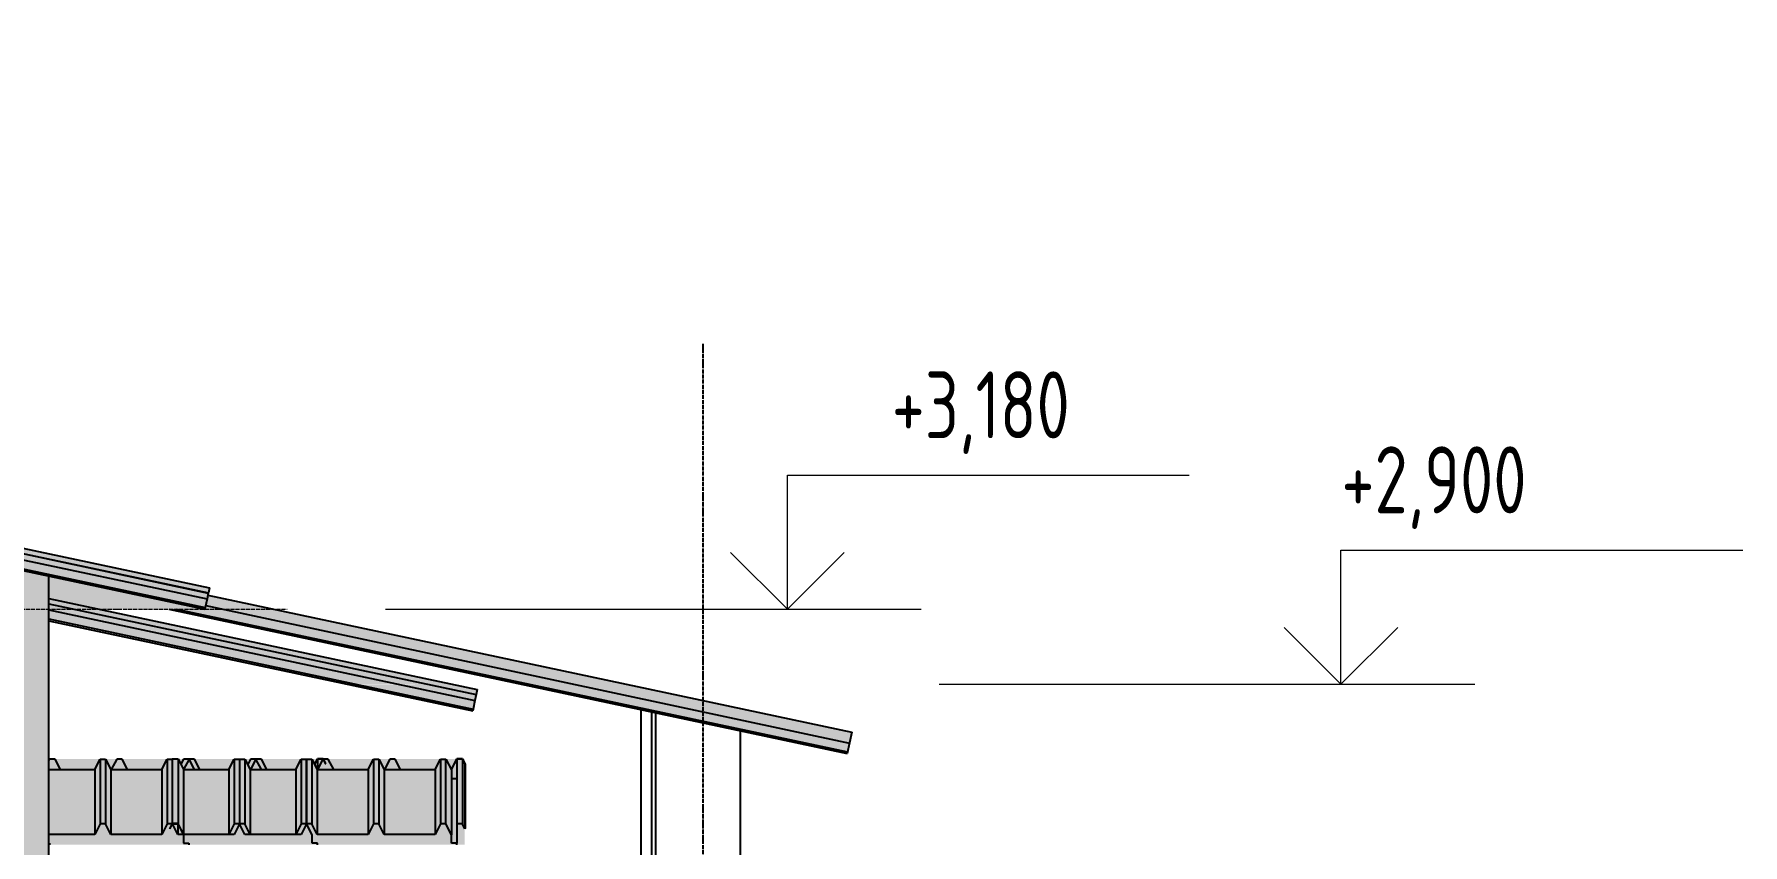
# Model space of a CAD drawing. Header units: millimetres. Extents: x 2162 to 93478, y -2737 to 52379.
# Drawn here: x 86865 to 93243, y 33728 to 36755 of the extents above; entities that cross this region are included whole.
import ezdxf

# ---------------------------------------------------------------- set-up
doc = ezdxf.new("R2010")
doc.units = ezdxf.units.MM
doc.linetypes.add('Штрихпунктир 15 х 2 х 2 мм', pattern=[19, 15, -2, 0, -2])
doc.linetypes.add('Штрихпунктирная', pattern=[30, 25, -2.25, 0.5, -2.25])
doc.layers.add('Axes', color=40, linetype='Штрихпунктирная')
doc.layers.add('Level', color=7, linetype='Continuous', lineweight=9)
doc.styles.add('GOST Common', font='gost.shx', dxfattribs={"width": 0.9, "height": 300})

# ---------------------------------------------------------------- blocks, each defined once
blk = doc.blocks.new('Level 4')
at = {"color": 0}
for p, q in [((-5090.2, 500), (-6590.2, 500)), ((-5090.2, 0), (-5090.2, 500)), ((-5090.2, 0), (-5302.3, 212.1)), ((-5090.2, 0), (-4878.1, 212.1)), ((-3590.2, 0), (-5590.2, 0))]:
    blk.add_line(p, q, dxfattribs=at)

msp = doc.modelspace()

# ---------------------------------------------------------------- hatches: boundary and pattern name
at = {"true_color": 0xecece7}
h = msp.add_hatch(color=254, dxfattribs=at)
h.dxf.hatch_style = 1
h.paths.add_polyline_path([(74767.2, 36037.1), (69265.4, 34867.7), (74767.2, 34867.7)])
h.paths.add_polyline_path([(77350.3, 35519.2), (78202.2, 35519.2), (78202.2, 34867.7), (80777.2, 34867.7), (80777.2, 36037.1), (80633.4, 36067.7), (74910.9, 36067.7), (74767.2, 36037.1), (74767.2, 34867.7), (77350.3, 34867.7)])
h.paths.add_polyline_path([(77772.2, 36675.8), (74910.9, 36067.7), (80633.4, 36067.7)])
h.paths.add_polyline_path([(80777.2, 36037.1), (80777.2, 34867.7), (86278.9, 34867.7)])
h.paths.add_polyline_path([(86278.9, 34867.7), (80777.2, 34867.7), (80777.2, 34607.7), (87502.2, 34607.7)])
h.paths.add_polyline_path([(86782.2, 34607.7), (80777.2, 34607.7), (80777.2, 33667.7), (81082.2, 33667.7), (81982.2, 33667.7), (82882.2, 33667.7), (83782.2, 33667.7), (83782.2, 32467.7), (82882.2, 32467.7), (81982.2, 32467.7), (81082.2, 32467.7), (80777.2, 32467.7), (80777.2, 31269.3), (86782.2, 31269.3)])
at = {"true_color": 0x61993b}
h = msp.add_hatch(color=85, dxfattribs=at)
h.dxf.hatch_style = 1
h.paths.add_polyline_path([(86782.2, 34800.1), (86782.2, 34842.5), (87518.8, 34685.9), (87510.2, 34645.3)])
h.paths.add_polyline_path([(86782.2, 34766.8), (86782.2, 34800.1), (87510.2, 34645.3), (87503.4, 34613.5)])
h.paths.add_polyline_path([(86782.2, 34760.7), (86782.2, 34766.8), (87503.4, 34613.5), (87502.2, 34607.7)])
h = msp.add_hatch(color=85, dxfattribs=at)
h.dxf.hatch_style = 1
h.paths.add_polyline_path([(86782.2, 34334.5), (86605.2, 34334.5), (86605.2, 31434.5), (86782.2, 31434.5)])
h.paths.add_polyline_path([(86590.2, 34334.5), (86550.2, 34334.5), (86550.2, 31434.5), (86590.2, 31434.5)])
h.paths.add_polyline_path([(86605.2, 34334.5), (86590.2, 34334.5), (86590.2, 31434.5), (86605.2, 31434.5)])
h.paths.add_polyline_path([(86782.2, 31434.5), (86605.2, 31434.5), (86605.2, 31269), (86782.2, 31269)])
h.paths.add_polyline_path([(86605.2, 31434.5), (86590.2, 31434.5), (86590.2, 31268.5), (86605.2, 31268.5)])
h.paths.add_polyline_path([(86590.2, 31434.5), (86550.2, 31434.5), (86550.2, 31268.8), (86590.2, 31268.8)])
h.paths.add_polyline_path([(86920.1, 31434.5), (86782.2, 31434.5), (86782.2, 31268), (86920.1, 31268)])
h.paths.add_polyline_path([(86920.1, 34334.5), (86782.2, 34334.5), (86782.2, 31434.5), (86920.1, 31434.5)])
h.paths.add_polyline_path([(86920.1, 34764.3), (86782.2, 34764.3), (86782.2, 34334.5), (86920.1, 34334.5)])
h.paths.add_polyline_path([(86782.2, 34765.2), (86605.2, 34765.2), (86605.2, 34334.5), (86782.2, 34334.5)])
h.paths.add_polyline_path([(86605.2, 34766.2), (86590.2, 34766.2), (86590.2, 34334.5), (86605.2, 34334.5)])
h.paths.add_polyline_path([(86590.2, 34765.9), (86550.2, 34765.9), (86550.2, 34334.5), (86590.2, 34334.5)])
h = msp.add_hatch(color=85, dxfattribs=at)
h.dxf.hatch_style = 1
h.paths.add_polyline_path([(89352.2, 34268.6), (89352.2, 34226.1), (89908.2, 34107), (89917, 34148.5)])
h.paths.add_polyline_path([(89352.2, 34226.1), (89352.2, 34191.9), (89901.4, 34075.2), (89908.2, 34107)])
h.paths.add_polyline_path([(89500.2, 34160.5), (89500.2, 34154.3), (89900.2, 34069.3), (89901.4, 34075.2)])
h.paths.add_polyline_path([(89352.2, 34268.6), (89074.2, 34327.7), (88878.5, 34327.7), (89352.2, 34226.1)], flags=16)
h.paths.add_polyline_path([(89352.2, 34226.1), (88878.5, 34327.7), (88713.5, 34327.7), (89352.2, 34191.9)], flags=17)
h.paths.add_polyline_path([(88713.5, 34327.7), (88684.6, 34327.7), (89352.2, 34185.8), (89352.2, 34191.9)])
h.paths.add_polyline_path([(89352.2, 34191.9), (89352.2, 34185.8), (89500.2, 34154.3), (89500.2, 34160.5)], flags=17)
h.paths.add_polyline_path([(87756.9, 34607.7), (87572.3, 34607.7), (88878.5, 34327.7), (89074.2, 34327.7)])
h.paths.add_polyline_path([(87572.3, 34607.7), (87396.2, 34607.7), (88713.5, 34327.7), (88878.5, 34327.7)])
h.paths.add_polyline_path([(87396.2, 34607.7), (87367.3, 34607.7), (88684.6, 34327.7), (88713.5, 34327.7)])
h.paths.add_polyline_path([(87513.2, 34659.5), (87510.3, 34646), (87505.2, 34622.1), (87572.3, 34607.7), (87756.9, 34607.7)])
h.paths.add_polyline_path([(87505.2, 34622.1), (87503.5, 34614), (87502.2, 34607.7), (87572.3, 34607.7)])
h = msp.add_hatch(color=85, dxfattribs=at)
h.dxf.hatch_style = 1
h.paths.add_polyline_path([(87107.7, 34607.7), (86920.1, 34607.7), (86920.1, 34571.4), (86945.1, 34571.4)])
h = msp.add_hatch(color=85, dxfattribs=at)
h.dxf.hatch_style = 1
h.paths.add_polyline_path([(87107.7, 34607.7), (86920.1, 34571.4), (88066.6, 34327.8), (88425, 34327.7)])
h = msp.add_hatch(color=85, dxfattribs=at)
h.dxf.hatch_style = 1
h.paths.add_polyline_path([(88510.3, 34266.8), (88223.9, 34327.7), (88066.6, 34327.7), (88503.5, 34234.8)])
h.paths.add_polyline_path([(88332.1, 34327.7), (88223.9, 34327.7), (88510.3, 34266.8), (88515, 34288.8)])
h.paths.add_polyline_path([(88519, 34307.7), (88425, 34327.7), (88333.8, 34327.7), (88515.1, 34289.1)])
h = msp.add_hatch(color=85, dxfattribs=at)
h.dxf.hatch_style = 1
h.paths.add_polyline_path([(88472.2, 34048.7), (86921.9, 34048.2), (86921.9, 33727.8), (88472.2, 33728.3)])

# ---------------------------------------------------------------- linework, layer by layer
for p, q in [((77789, 36755.1), (87519, 34686.9)), ((77772.2, 36675.8), (87502.2, 34607.7)), ((77773.5, 36682.2), (87503.5, 34614)), ((77780.3, 36714.2), (87510.3, 34646)), ((77785, 36736.2), (87515, 34668)), ((77785.1, 36736.5), (87515.1, 34668.4)), ((86920.1, 34647.5), (88519, 34307.7)), ((87510.3, 34646), (87503.5, 34614)), ((87515, 34668), (87510.3, 34646)), ((87513.2, 34659.5), (89917, 34148.5)), ((87515.1, 34668.4), (87515, 34668)), ((87519, 34686.9), (87515.1, 34668.4)), ((86920.1, 34628.2), (88515.1, 34289.1)), ((86920.1, 34627.8), (88515, 34288.8)), ((86920.1, 34604.8), (88510.3, 34266.8)), ((86920.1, 34571.4), (88503.5, 34234.8)), ((87367.3, 34607.7), (89900.2, 34069.3)), ((87396.2, 34607.7), (89901.4, 34075.2)), ((87503.5, 34614), (87502.2, 34607.7)), ((87505.2, 34622.1), (89908.2, 34107)), ((86920.1, 34564.7), (88502.2, 34228.5)), ((88510.3, 34266.8), (88503.5, 34234.8)), ((88515, 34288.8), (88510.3, 34266.8)), ((88515.1, 34289.1), (88515, 34288.8)), ((88519, 34307.7), (88515.1, 34289.1)), ((88503.5, 34234.8), (88502.2, 34228.5)), ((89130.2, 31267.7), (89130.2, 34233)), ((89170.2, 31267.7), (89170.2, 34224.5)), ((89185.2, 31267.7), (89185.2, 34221.3)), ((89500.2, 34160.5), (89500.2, 31267.7)), ((89917, 34148.5), (89900.2, 34069.3)), ((86922.9, 34048.2), (86920.1, 34042.8)), ((86920.1, 34009.1), (87091.4, 34009.1)), ((86942.9, 34048.2), (86922.9, 34048.2)), ((86962.9, 34009.1), (86942.9, 34048.2)), ((87091.4, 34009.1), (87111.4, 34048.2)), ((87091.4, 34009.1), (87091.4, 33766.8)), ((87111.4, 34048.2), (87131.4, 34048.2)), ((87111.4, 34048.2), (87111.4, 33805.9)), ((87131.4, 34048.2), (87151.4, 34009.1)), ((87131.4, 34048.2), (87131.4, 33805.9)), ((87151.4, 34009.1), (87341.4, 34009.1)), ((87151.4, 34009.1), (87151.4, 33766.8)), ((87172.9, 34048.2), (87152.9, 34009.1)), ((87192.9, 34048.2), (87172.9, 34048.2)), ((87212.9, 34009.1), (87192.9, 34048.2)), ((87341.4, 34009.1), (87361.4, 34048.2)), ((87341.4, 34009.1), (87341.4, 33766.8)), ((87361.4, 34048.2), (87380.6, 34048.2)), ((87361.4, 34048.2), (87361.4, 33805.9)), ((87380.6, 34049.2), (87402.1, 34049.2)), ((87380.6, 34049.2), (87380.6, 33806.9)), ((87402.1, 34049.2), (87422.6, 34009.1)), ((87402.1, 34049.2), (87402.1, 33806.9)), ((87422.9, 34048.2), (87412.8, 34028.4)), ((87422.6, 34009.1), (87591.4, 34009.1)), ((87422.6, 34009.1), (87591.4, 34009.1)), ((87422.6, 34009.1), (87422.6, 33766.8)), ((87442.9, 34048.2), (87422.9, 34009.1)), ((87442.9, 34048.2), (87422.9, 34048.2)), ((87462.9, 34048.2), (87442.9, 34048.2)), ((87462.9, 34009.1), (87442.9, 34048.2)), ((87482.9, 34009.1), (87462.9, 34048.2)), ((87591.4, 34009.1), (87611.4, 34048.2)), ((87591.4, 34009.1), (87591.4, 33766.8)), ((87611.4, 34048.2), (87631.4, 34048.2)), ((87611.4, 34048.2), (87611.4, 33805.9)), ((87631.4, 34048.2), (87631.4, 33805.9)), ((87631.4, 34048.2), (87651.4, 34048.2)), ((87631.4, 34048.2), (87631.4, 33805.9)), ((87651.4, 34048.2), (87671.4, 34009.1)), ((87651.4, 34048.2), (87651.4, 33805.9)), ((87672.9, 34048.2), (87662.2, 34027.2)), ((87671.4, 34009.1), (87841.4, 34009.1)), ((87671.4, 34009.1), (87841.4, 34009.1)), ((87671.4, 34009.1), (87671.4, 33766.8)), ((87692.9, 34048.2), (87672.9, 34009.1)), ((87692.9, 34048.2), (87672.9, 34048.2)), ((87712.9, 34048.2), (87692.9, 34048.2)), ((87712.9, 34009.1), (87692.9, 34048.2)), ((87732.9, 34009.1), (87712.9, 34048.2)), ((87841.4, 34009.1), (87861.4, 34048.2)), ((87841.4, 34009.1), (87841.4, 33766.8)), ((87861.4, 34048.2), (87881.4, 34048.2)), ((87861.4, 34048.2), (87861.4, 33805.9)), ((87881.4, 33805.9), (87881.4, 34048.2)), ((87881.4, 34048.2), (87901.4, 34048.2)), ((87881.4, 34048.2), (87881.4, 33805.9)), ((87901.4, 34048.2), (87921.4, 34009.1)), ((87901.4, 34048.2), (87901.4, 33805.9)), ((87922.2, 34049.2), (87911.5, 34028.4)), ((87912, 34027.5), (87922.7, 34048.4)), ((87921.4, 34009.1), (88111.4, 34009.1)), ((87921.4, 34009.1), (87921.4, 33766.8)), ((87943.7, 34049.2), (87922.2, 34049.2)), ((87922.7, 34048.4), (87943.2, 34048.4)), ((87922.7, 34048.4), (87922.7, 34009.1)), ((87942.9, 34048.2), (87922.9, 34009.1)), ((87962.9, 34048.2), (87942.9, 34048.2)), ((87943.2, 34048.4), (87952.4, 34030.3)), ((87953.1, 34030.7), (87943.7, 34049.2)), ((87952.4, 34030.3), (87953.1, 34030.7)), ((87982.9, 34009.1), (87962.9, 34048.2)), ((88111.4, 34009.1), (88131.4, 34048.2)), ((88111.4, 34009.1), (88111.4, 33766.8)), ((88131.4, 34048.2), (88151.4, 34048.2)), ((88131.4, 34048.2), (88131.4, 33805.9)), ((88151.4, 34048.2), (88171.4, 34009.1)), ((88151.4, 34048.2), (88151.4, 33805.9)), ((88171.4, 34009.1), (88361.4, 34009.1)), ((88171.4, 34009.1), (88171.4, 33766.8)), ((88192.9, 34048.2), (88172.9, 34009.1)), ((88212.9, 34048.2), (88192.9, 34048.2)), ((88232.9, 34009.1), (88212.9, 34048.2)), ((88361.4, 34009.1), (88381.4, 34048.2)), ((88361.4, 34009.1), (88361.4, 33766.8)), ((88381.4, 34048.2), (88401.4, 34048.2)), ((88381.4, 34048.2), (88381.4, 33805.9)), ((88401.4, 34048.2), (88422.2, 34007.6)), ((88401.4, 33805.9), (88401.4, 34048.2)), ((88442.2, 34049.2), (88421.7, 34009.1)), ((88422.2, 34008.3), (88442.7, 34048.4)), ((88422.2, 34007.6), (88422.2, 33765.3)), ((88463.7, 34049.2), (88442.2, 34049.2)), ((88442.7, 34048.4), (88463.2, 34048.4)), ((88442.7, 34048.4), (88442.7, 33806.1)), ((88463.2, 34048.4), (88472.4, 34030.3)), ((88463.2, 34048.4), (88463.2, 33806.1)), ((88473.1, 34030.7), (88463.7, 34049.2)), ((88472.4, 34030.3), (88473.1, 34030.7)), ((88472.4, 34030.3), (88472.4, 33788)), ((88473.1, 34030.7), (88473.1, 33788.4)), ((88422.2, 33975.9), (88442.2, 33975.9)), ((88442.2, 33975.9), (88442.2, 33733.5)), ((87111.4, 33805.9), (87091.4, 33766.8)), ((87131.4, 33805.9), (87111.4, 33805.9)), ((87151.4, 33766.8), (87131.4, 33805.9)), ((87361.4, 33805.9), (87341.4, 33766.8)), ((87381.4, 33805.9), (87361.4, 33805.9)), ((87380.1, 33805.9), (87371.2, 33788.4)), ((87371.9, 33788), (87381, 33805.9)), ((87402.1, 33806.9), (87380.6, 33806.9)), ((87381.1, 33806.1), (87401.7, 33806.1)), ((87401.4, 33766.8), (87381.4, 33805.9)), ((87401.4, 33806.1), (87401.4, 33766.8)), ((87401.7, 33806.1), (87422.2, 33766)), ((87422.6, 33766.8), (87402.1, 33806.9)), ((87611.4, 33805.9), (87591.4, 33766.8)), ((87631.4, 33805.9), (87611.4, 33805.9)), ((87631.4, 33805.9), (87611.4, 33766.8)), ((87651.4, 33766.8), (87631.4, 33805.9)), ((87651.4, 33805.9), (87631.4, 33805.9)), ((87671.4, 33766.8), (87651.4, 33805.9)), ((87861.4, 33805.9), (87841.4, 33766.8)), ((87881.4, 33805.9), (87861.4, 33805.9)), ((87881.4, 33805.9), (87861.4, 33766.8)), ((87902.2, 33765.3), (87881.4, 33805.9)), ((87901.4, 33805.9), (87881.4, 33805.9)), ((87921.4, 33766.8), (87901.4, 33805.9)), ((88131.4, 33805.9), (88111.4, 33766.8)), ((88151.4, 33805.9), (88131.4, 33805.9)), ((88171.4, 33766.8), (88151.4, 33805.9)), ((88381.4, 33805.9), (88361.4, 33766.8)), ((88401.4, 33805.9), (88381.4, 33805.9)), ((88422.2, 33765.3), (88401.4, 33805.9)), ((88463.2, 33806.1), (88442.7, 33806.1)), ((88472.4, 33788), (88463.2, 33806.1)), ((87091.4, 33766.8), (86920.1, 33766.8)), ((87341.4, 33766.8), (87151.4, 33766.8)), ((87371.2, 33788.4), (87371.9, 33788)), ((87591.4, 33766.8), (87401.4, 33766.8)), ((87422.2, 33766), (87422.2, 33734)), ((87611.4, 33766.8), (87422.6, 33766.8)), ((87841.4, 33766.8), (87651.4, 33766.8)), ((87861.4, 33766.8), (87671.4, 33766.8)), ((87902.2, 33733.5), (87902.2, 33765.3)), ((88111.4, 33766.8), (87921.4, 33766.8)), ((88361.4, 33766.8), (88171.4, 33766.8)), ((88422.2, 33733.5), (88422.2, 33765.3)), ((88473.1, 33788.4), (88472.4, 33788)), ((86920.1, 33734), (86922.2, 33734)), ((86922.2, 33734), (86922.2, 33727.7)), ((87422.2, 33734), (87442.2, 33734)), ((87442.2, 33734), (87442.2, 33727.7)), ((87922.2, 33733.5), (87902.2, 33733.5)), ((87922.2, 33727.7), (87922.2, 33733.5)), ((88442.2, 33733.5), (88422.2, 33733.5)), ((88442.2, 33727.7), (88442.2, 33733.5))]:
    msp.add_line(p, q)
at = {"color": 0}
msp.add_line((86920.1, 31267.7), (86920.1, 34731.4), dxfattribs=at)
at = {"layer": 'Axes', "linetype": 'Штрихпунктир 15 х 2 х 2 мм'}
msp.add_line((89362.2, 28058.5), (89362.2, 35599.1), dxfattribs=at)
at = {"layer": 'Level', "linetype": 'Штрихпунктир 15 х 2 х 2 мм'}
msp.add_line((68994.2, 34607.7), (87809.3, 34607.7), dxfattribs=at)

# ---------------------------------------------------------------- block references
at = {"layer": 'Level', "extrusion": (0, 0, -1)}
for p in [(-84586.1, 34607.7), (-86652.7, 34327.7)]:
    msp.add_blockref('Level 4', p, dxfattribs=at)

# ---------------------------------------------------------------- texts
at = {"layer": 'Level', "char_height": 250, "attachment_point": 1, "style": 'GOST Common'}
for s, insert, width in [('+3,180', (90066, 35495.7), 1122.362), ('+2,900', (91744.7, 35215.7), 1186.497)]:
    msp.add_mtext(s, dxfattribs=dict(at, insert=insert, width=width))

doc.saveas('drawing.dxf')
